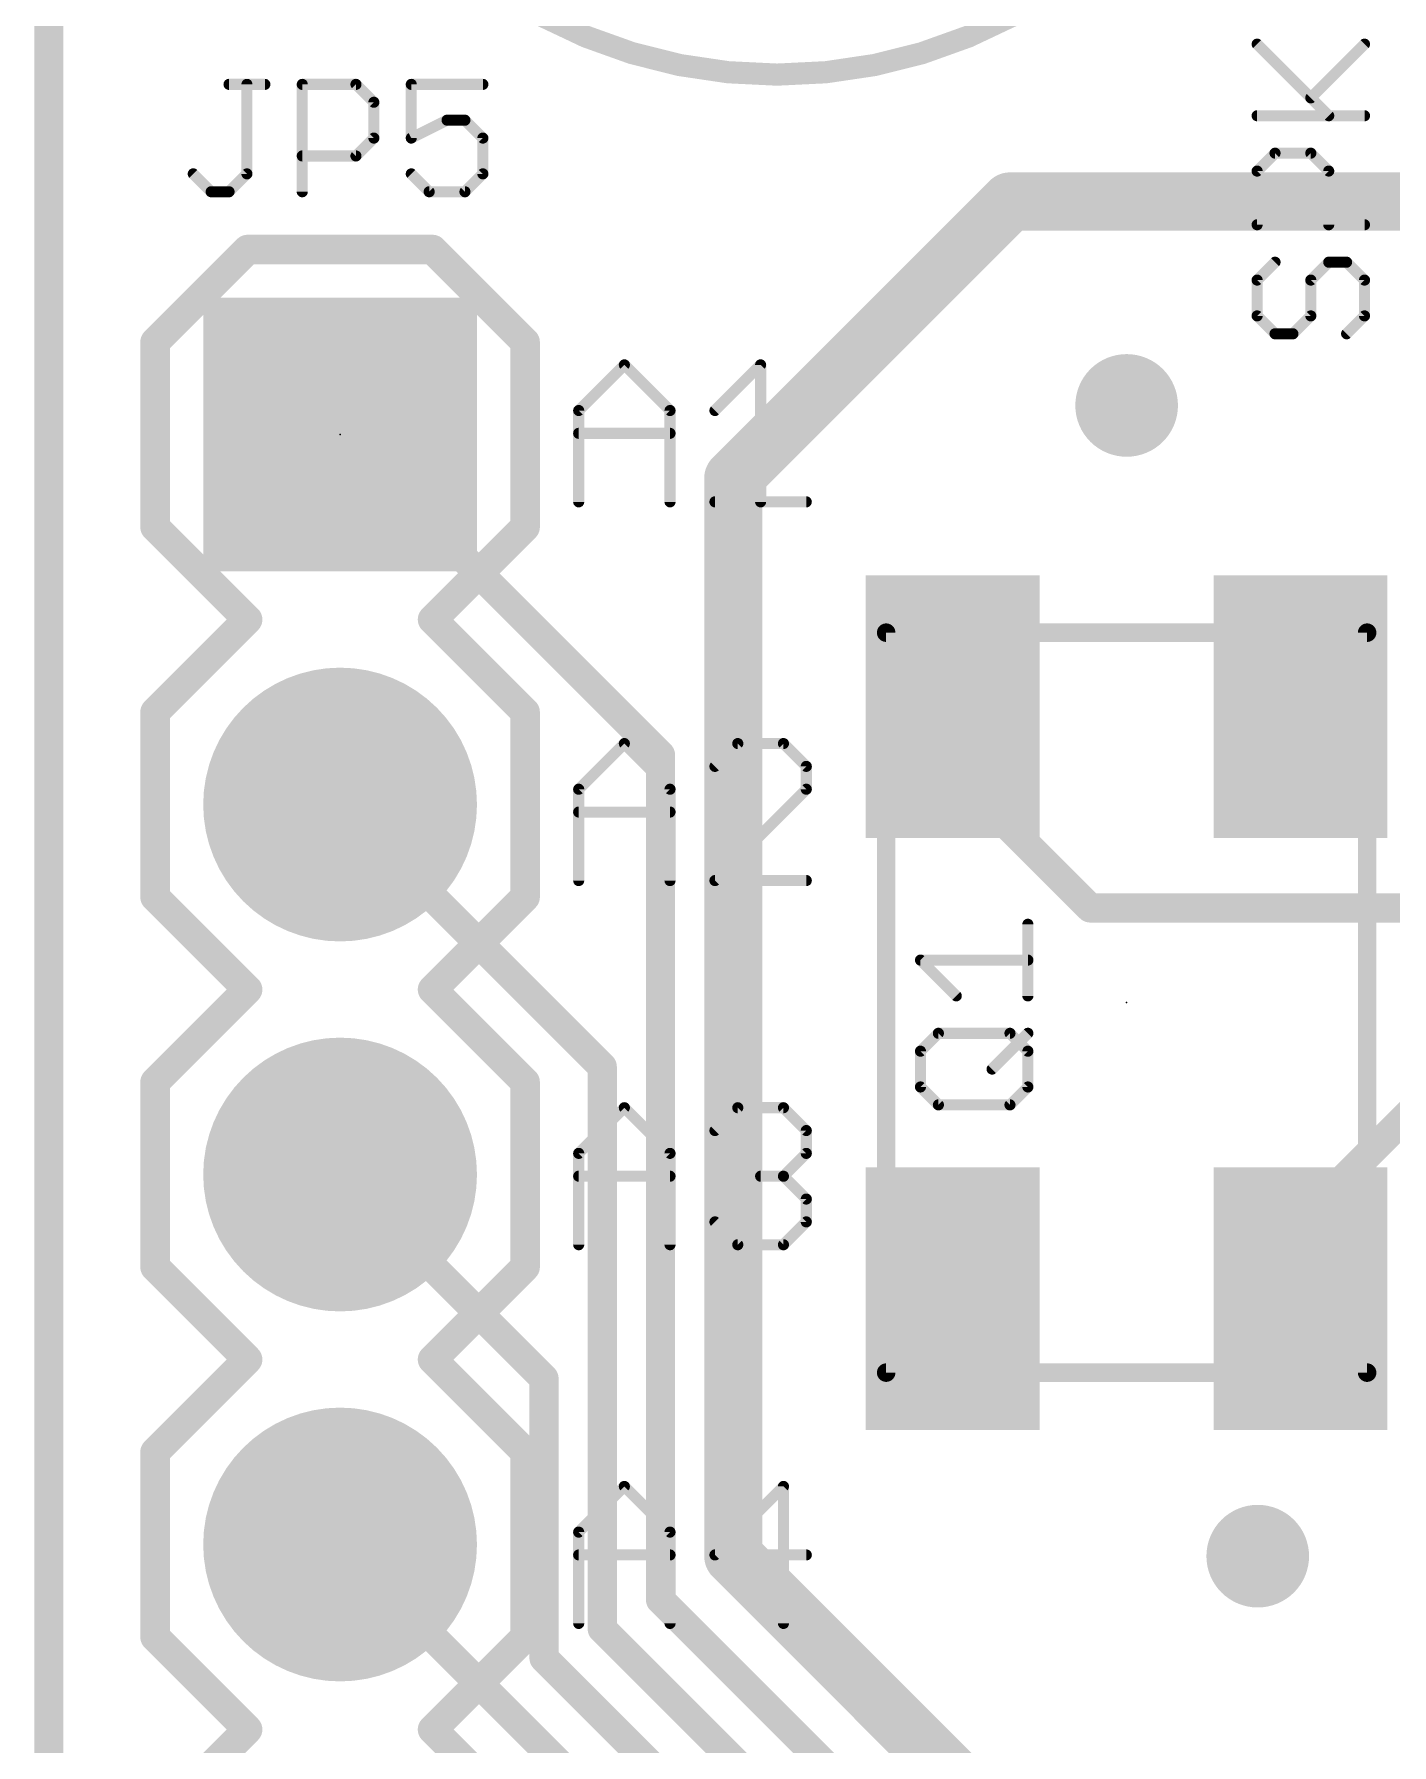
# Model space of a CAD drawing. Extents: x -0.4 to 70.1, y -0.1 to 70.1.
# Drawn here: x -0.1 to 9.22, y 50.11 to 61.85 of the extents above; entities that cross this region are included whole.
import ezdxf

# ---------------------------------------------------------------- set-up
doc = ezdxf.new("R2010")
doc.units = 0
for name, color, linetype in [('1', 22, 'CONTINUOUS'), ('16', 175, 'CONTINUOUS'), ('17', 82, 'CONTINUOUS'), ('18', 82, 'CONTINUOUS'), ('20', 7, 'CONTINUOUS'), ('21', 253, 'CONTINUOUS'), ('23', 7, 'CONTINUOUS'), ('25', 253, 'CONTINUOUS')]:
    doc.layers.add(name, color=color, linetype=linetype)

# ---------------------------------------------------------------- blocks, each defined once
blk = doc.blocks.new('SQUAREP')
blk.add_solid([(-0.5, -0.5), (0.5, -0.5), (-0.5, 0.5), (0.5, 0.5)])
blk = doc.blocks.new('ROUNDP')
at = {"const_width": 0.5}
blk.add_lwpolyline([(0, -0.25, 1), (0, 0.25, 1), (0, -0.25)], format="xyb", dxfattribs=at)
blk = doc.blocks.new('RECT')
blk.add_solid([(-0.5, -0.5), (0.5, -0.5), (-0.5, 0.5), (0.5, 0.5)])
blk = doc.blocks.new('ROUNDV')
at = {"const_width": 0.5}
blk.add_lwpolyline([(0, -0.25, 1), (0, 0.25, 1), (0, -0.25)], format="xyb", dxfattribs=at)

msp = doc.modelspace()

# ---------------------------------------------------------------- linework, layer by layer
at = {"layer": '1'}
for points, const_width in [([(0, 0), (0, 70)], 0.2), ([(4.7, 58.8), (6.6, 60.7)], 0.4), ([(6.6, 60.7), (10.8, 60.7)], 0.4), ([(2, 59.1), (4.2, 56.9)], 0.2), ([(4.7, 51.4), (4.7, 58.8)], 0.4), ([(6.5, 56.7382), (6.2062, 57.232)], 0.2), ([(4.2, 56.9), (4.2, 51.1)], 0.2), ([(6.5, 56.5), (6.5, 56.7382)], 0.2), ([(3.8, 54.76), (2, 56.56)], 0.2), ([(7.15, 55.85), (6.5, 56.5)], 0.2), ([(10.5, 55.85), (7.15, 55.85)], 0.2), ([(3.8, 50.9), (3.8, 54.76)], 0.2), ([(9.35, 54.45), (8.8, 53.9)], 0.2), ([(3.4, 52.62), (2, 54.02)], 0.2), ([(8.8, 53.9), (8.8, 53.5742)], 0.2), ([(8.8, 53.5742), (8.5938, 53.168)], 0.2), ([(3.4, 50.7), (3.4, 52.62)], 0.2), ([(7.58, 45.9), (2, 51.48)], 0.2), ([(6.2, 49.9), (4.7, 51.4)], 0.4), ([(4.2, 51.1), (7.3, 48)], 0.2), ([(7.1, 47.6), (3.8, 50.9)], 0.2), ([(6.9, 47.2), (3.4, 50.7)], 0.2)]:
    msp.add_lwpolyline(points, dxfattribs=dict(at, const_width=const_width))
for points, const_width in [([(6.6, 60.8, 1), (6.6, 60.6)], 0.2), ([(6.6707, 60.6293, 1), (6.5293, 60.7707)], 0.2), ([(2.0354, 59.1354, 1), (1.9646, 59.0646)], 0.1), ([(4.8, 58.8, 1), (4.6, 58.8)], 0.2), ([(4.6293, 58.8707, 1), (4.7707, 58.7293)], 0.2), ([(6.2492, 57.2576, 1), (6.1632, 57.2064)], 0.1), ([(4.25, 56.9, 1), (4.15, 56.9)], 0.1), ([(4.1646, 56.8646, 1), (4.2354, 56.9354)], 0.1), ([(6.55, 56.7382, 1), (6.45, 56.7382)], 0.1), ([(6.457, 56.7126, 1), (6.543, 56.7638)], 0.1), ([(2.0354, 56.5954, 1), (1.9646, 56.5246)], 0.1), ([(6.5354, 56.5354, 1), (6.4646, 56.4646)], 0.1), ([(6.45, 56.5, 1), (6.55, 56.5)], 0.1), ([(7.15, 55.9, 1), (7.15, 55.8)], 0.1), ([(7.1146, 55.8146, 1), (7.1854, 55.8854)], 0.1), ([(3.85, 54.76, 1), (3.75, 54.76)], 0.1), ([(3.7646, 54.7246, 1), (3.8354, 54.7954)], 0.1), ([(2.0354, 54.0554, 1), (1.9646, 53.9846)], 0.1), ([(8.7646, 53.9354, 1), (8.8354, 53.8646)], 0.1), ([(8.85, 53.9, 1), (8.75, 53.9)], 0.1), ([(8.8446, 53.5516, 1), (8.7554, 53.5968)], 0.1), ([(8.75, 53.5742, 1), (8.85, 53.5742)], 0.1), ([(8.5492, 53.1906, 1), (8.6384, 53.1454)], 0.1), ([(3.45, 52.62, 1), (3.35, 52.62)], 0.1), ([(3.3646, 52.5846, 1), (3.4354, 52.6554)], 0.1), ([(2.0354, 51.5154, 1), (1.9646, 51.4446)], 0.1), ([(4.7707, 51.4707, 1), (4.6293, 51.3293)], 0.2), ([(4.6, 51.4, 1), (4.8, 51.4)], 0.2), ([(4.2354, 51.1354, 1), (4.1646, 51.0646)], 0.1), ([(4.15, 51.1, 1), (4.25, 51.1)], 0.1), ([(3.8354, 50.9354, 1), (3.7646, 50.8646)], 0.1), ([(3.75, 50.9, 1), (3.85, 50.9)], 0.1), ([(3.4354, 50.7354, 1), (3.3646, 50.6646)], 0.1), ([(3.35, 50.7, 1), (3.45, 50.7)], 0.1)]:
    msp.add_lwpolyline(points, format="xyb", dxfattribs=dict(at, const_width=const_width))
at = {"layer": '16', "const_width": 0.2}
msp.add_lwpolyline([(0, 0), (0, 70)], dxfattribs=at)
at = {"layer": '20', "const_width": 0.2}
msp.add_lwpolyline([(0, 70), (0, 0)], dxfattribs=at)
at = {"layer": '21'}
for points, const_width in [([(5, 61.571, 1), (5, 68.429, 1), (5, 61.571)], 0.1524), ([(1.365, 60.4208, 1), (1.365, 60.3192)], 0.1016), ([(1.4009, 60.3341, 1), (1.3291, 60.4059)], 0.1016), ([(2.6709, 60.4059, 1), (2.5991, 60.3341)], 0.1016), ([(2.635, 60.3192, 1), (2.635, 60.4208)], 0.1016), ([(0.7808, 59.735, 1), (0.6792, 59.735)], 0.1016), ([(0.6941, 59.7709, 1), (0.7659, 59.6991)], 0.1016), ([(3.3208, 59.735, 1), (3.2192, 59.735)], 0.1016), ([(3.2341, 59.6991, 1), (3.3059, 59.7709)], 0.1016), ([(0.7659, 58.5009, 1), (0.6941, 58.4291)], 0.1016), ([(0.6792, 58.465, 1), (0.7808, 58.465)], 0.1016), ([(3.2192, 58.465, 1), (3.3208, 58.465)], 0.1016), ([(3.3059, 58.4291, 1), (3.2341, 58.5009)], 0.1016), ([(1.4009, 57.7941, 1), (1.3291, 57.8659)], 0.1016), ([(1.3291, 57.7941, 1), (1.4009, 57.8659)], 0.1016), ([(2.6709, 57.8659, 1), (2.5991, 57.7941)], 0.1016), ([(2.5991, 57.8659, 1), (2.6709, 57.7941)], 0.1016), ([(5.749, 57.7718, 1), (5.749, 57.7082)], 0.0635), ([(5.7808, 57.74, 1), (5.7173, 57.74)], 0.0635), ([(9.0828, 57.74, 1), (9.0192, 57.74)], 0.0635), ([(9.051, 57.7082, 1), (9.051, 57.7718)], 0.0635), ([(0.7808, 57.195, 1), (0.6792, 57.195)], 0.1016), ([(0.6941, 57.2309, 1), (0.7659, 57.1591)], 0.1016), ([(3.3208, 57.195, 1), (3.2192, 57.195)], 0.1016), ([(3.2341, 57.1591, 1), (3.3059, 57.2309)], 0.1016), ([(0.7659, 55.9609, 1), (0.6941, 55.8891)], 0.1016), ([(3.3059, 55.8891, 1), (3.2341, 55.9609)], 0.1016), ([(0.6792, 55.925, 1), (0.7808, 55.925)], 0.1016), ([(3.2192, 55.925, 1), (3.3208, 55.925)], 0.1016), ([(6.741, 55.738, 1), (6.7029, 55.738)], 0.0381), ([(5.9981, 55.5057, 1), (5.9712, 55.4788)], 0.0381), ([(5.9847, 55.5113, 1), (5.9847, 55.4732)], 0.0381), ([(6.7219, 55.4732, 1), (6.7219, 55.5113)], 0.0381), ([(1.4009, 55.2541, 1), (1.3291, 55.3259)], 0.1016), ([(1.3291, 55.2541, 1), (1.4009, 55.3259)], 0.1016), ([(2.6709, 55.3259, 1), (2.5991, 55.2541)], 0.1016), ([(2.5991, 55.3259, 1), (2.6709, 55.2541)], 0.1016), ([(6.2169, 55.233, 1), (6.2439, 55.26)], 0.0381), ([(6.7029, 55.2465, 1), (6.741, 55.2465)], 0.0381), ([(6.1075, 55.0086, 1), (6.1075, 54.9705)], 0.0381), ([(6.121, 54.9761, 1), (6.0941, 55.0031)], 0.0381), ([(6.6125, 55.0031, 1), (6.5856, 54.9761)], 0.0381), ([(6.599, 54.9705, 1), (6.599, 55.0086)], 0.0381), ([(6.7354, 54.9761, 1), (6.7084, 55.0031)], 0.0381), ([(5.9712, 54.8802, 1), (5.9981, 54.8532)], 0.0381), ([(6.0037, 54.8667, 1), (5.9656, 54.8667)], 0.0381), ([(6.741, 54.8667, 1), (6.7029, 54.8667)], 0.0381), ([(6.7084, 54.8532, 1), (6.7354, 54.8802)], 0.0381), ([(0.7808, 54.655, 1), (0.6792, 54.655)], 0.1016), ([(0.6941, 54.6909, 1), (0.7659, 54.6191)], 0.1016), ([(3.3208, 54.655, 1), (3.2192, 54.655)], 0.1016), ([(3.2341, 54.6191, 1), (3.3059, 54.6909)], 0.1016), ([(6.4627, 54.7573, 1), (6.4896, 54.7304)], 0.0381), ([(5.9981, 54.6344, 1), (5.9712, 54.6075)], 0.0381), ([(5.9656, 54.621, 1), (6.0037, 54.621)], 0.0381), ([(6.7029, 54.621, 1), (6.741, 54.621)], 0.0381), ([(6.7354, 54.6075, 1), (6.7084, 54.6344)], 0.0381), ([(6.1075, 54.5172, 1), (6.1075, 54.4791)], 0.0381), ([(6.0941, 54.4846, 1), (6.121, 54.5116)], 0.0381), ([(6.5856, 54.5116, 1), (6.6125, 54.4846)], 0.0381), ([(6.599, 54.4791, 1), (6.599, 54.5172)], 0.0381), ([(0.7659, 53.4209, 1), (0.6941, 53.3491)], 0.1016), ([(0.6792, 53.385, 1), (0.7808, 53.385)], 0.1016), ([(3.2192, 53.385, 1), (3.3208, 53.385)], 0.1016), ([(3.3059, 53.3491, 1), (3.2341, 53.4209)], 0.1016), ([(1.4009, 52.7141, 1), (1.3291, 52.7859)], 0.1016), ([(2.6709, 52.7859, 1), (2.5991, 52.7141)], 0.1016), ([(1.3291, 52.7141, 1), (1.4009, 52.7859)], 0.1016), ([(2.5991, 52.7859, 1), (2.6709, 52.7141)], 0.1016), ([(5.749, 52.6918, 1), (5.749, 52.6283)], 0.0635), ([(5.7173, 52.66, 1), (5.7808, 52.66)], 0.0635), ([(9.0192, 52.66, 1), (9.0828, 52.66)], 0.0635), ([(9.051, 52.6283, 1), (9.051, 52.6918)], 0.0635), ([(0.7808, 52.115, 1), (0.6792, 52.115)], 0.1016), ([(0.6941, 52.1509, 1), (0.7659, 52.0791)], 0.1016), ([(3.3208, 52.115, 1), (3.2192, 52.115)], 0.1016), ([(3.2341, 52.0791, 1), (3.3059, 52.1509)], 0.1016), ([(0.7659, 50.8809, 1), (0.6941, 50.8091)], 0.1016), ([(0.6792, 50.845, 1), (0.7808, 50.845)], 0.1016), ([(3.2192, 50.845, 1), (3.3208, 50.845)], 0.1016), ([(3.3059, 50.8091, 1), (3.2341, 50.8809)], 0.1016), ([(1.4009, 50.1741, 1), (1.3291, 50.2459)], 0.1016), ([(1.3291, 50.1741, 1), (1.4009, 50.2459)], 0.1016), ([(2.6709, 50.2459, 1), (2.5991, 50.1741)], 0.1016), ([(2.5991, 50.2459, 1), (2.6709, 50.1741)], 0.1016)]:
    msp.add_lwpolyline(points, format="xyb", dxfattribs=dict(at, const_width=const_width))
for points, const_width in [([(1.365, 60.37), (0.73, 59.735)], 0.2032), ([(2.635, 60.37), (1.365, 60.37)], 0.2032), ([(3.27, 59.735), (2.635, 60.37)], 0.2032), ([(0.73, 58.465), (0.73, 59.735)], 0.2032), ([(3.27, 59.735), (3.27, 58.465)], 0.2032), ([(1.365, 57.83), (0.73, 58.465)], 0.2032), ([(3.27, 58.465), (2.635, 57.83)], 0.2032), ([(0.73, 57.195), (1.365, 57.83)], 0.2032), ([(2.635, 57.83), (3.27, 57.195)], 0.2032), ([(5.749, 52.66), (5.749, 57.74)], 0.127), ([(5.749, 57.74), (9.051, 57.74)], 0.127), ([(9.051, 57.74), (9.051, 52.66)], 0.127), ([(0.73, 55.925), (0.73, 57.195)], 0.2032), ([(3.27, 57.195), (3.27, 55.925)], 0.2032), ([(1.365, 55.29), (0.73, 55.925)], 0.2032), ([(3.27, 55.925), (2.635, 55.29)], 0.2032), ([(6.7219, 55.2465), (6.7219, 55.738)], 0.0762), ([(6.2304, 55.2465), (5.9847, 55.4923)], 0.0762), ([(5.9847, 55.4923), (6.7219, 55.4923)], 0.0762), ([(0.73, 54.655), (1.365, 55.29)], 0.2032), ([(2.635, 55.29), (3.27, 54.655)], 0.2032), ([(5.9847, 54.8667), (6.1075, 54.9896)], 0.0762), ([(6.1075, 54.9896), (6.599, 54.9896)], 0.0762), ([(6.4762, 54.7438), (6.7219, 54.9896)], 0.0762), ([(6.599, 54.9896), (6.7219, 54.8667)], 0.0762), ([(5.9847, 54.621), (5.9847, 54.8667)], 0.0762), ([(6.7219, 54.8667), (6.7219, 54.621)], 0.0762), ([(0.73, 53.385), (0.73, 54.655)], 0.2032), ([(3.27, 54.655), (3.27, 53.385)], 0.2032), ([(6.1075, 54.4981), (5.9847, 54.621)], 0.0762), ([(6.7219, 54.621), (6.599, 54.4981)], 0.0762), ([(6.599, 54.4981), (6.1075, 54.4981)], 0.0762), ([(1.365, 52.75), (0.73, 53.385)], 0.2032), ([(3.27, 53.385), (2.635, 52.75)], 0.2032), ([(1.365, 52.75), (0.73, 52.115)], 0.2032), ([(3.27, 52.115), (2.635, 52.75)], 0.2032), ([(9.051, 52.66), (5.749, 52.66)], 0.127), ([(0.73, 50.845), (0.73, 52.115)], 0.2032), ([(3.27, 52.115), (3.27, 50.845)], 0.2032), ([(1.365, 50.21), (0.73, 50.845)], 0.2032), ([(3.27, 50.845), (2.635, 50.21)], 0.2032), ([(0.73, 49.575), (1.365, 50.21)], 0.2032), ([(2.635, 50.21), (3.27, 49.575)], 0.2032)]:
    msp.add_lwpolyline(points, dxfattribs=dict(at, const_width=const_width))
at = {"layer": '23'}
for p in [(2, 59.1), (7.4, 55.2)]:
    msp.add_point(p, dxfattribs=at)
at = {"layer": '25', "const_width": 0.0381}
for points in [[(8.3093, 61.7937, 1), (8.2824, 61.7667)], [(9.0466, 61.7667, 1), (9.0196, 61.7937)], [(1.2376, 61.5232, 1), (1.2376, 61.4851)], [(1.3796, 61.5041, 1), (1.3415, 61.5041)], [(1.4834, 61.4851, 1), (1.4834, 61.5232)], [(1.7403, 61.5232, 1), (1.7403, 61.4851)], [(1.7594, 61.5041, 1), (1.7213, 61.5041)], [(2.1224, 61.5176, 1), (2.0955, 61.4907)], [(2.1089, 61.4851, 1), (2.1089, 61.5232)], [(2.4887, 61.5232, 1), (2.4887, 61.4851)], [(2.5078, 61.5041, 1), (2.4697, 61.5041)], [(2.9802, 61.4851, 1), (2.9802, 61.5232)], [(2.2509, 61.3813, 1), (2.2128, 61.3813)], [(8.651, 61.4251, 1), (8.678, 61.3981)], [(2.2183, 61.3678, 1), (2.2453, 61.3947)], [(8.2959, 61.3078, 1), (8.2959, 61.2697)], [(8.7739, 61.2753, 1), (8.8008, 61.3022)], [(9.0331, 61.2697, 1), (9.0331, 61.3078)], [(2.7345, 61.2774, 1), (2.7345, 61.2393)], [(2.743, 61.2413, 1), (2.726, 61.2754)], [(2.8708, 61.2719, 1), (2.8439, 61.2449)], [(2.8573, 61.2393, 1), (2.8573, 61.2774)], [(2.2128, 61.1355, 1), (2.2509, 61.1355)], [(2.2453, 61.122, 1), (2.2183, 61.149)], [(2.4802, 61.1526, 1), (2.4973, 61.1185)], [(2.4697, 61.1355, 1), (2.5078, 61.1355)], [(2.9993, 61.1355, 1), (2.9612, 61.1355)], [(2.9667, 61.122, 1), (2.9937, 61.149)], [(8.4187, 61.0509, 1), (8.4187, 61.0128)], [(8.4322, 61.0183, 1), (8.4053, 61.0453)], [(8.678, 61.0453, 1), (8.651, 61.0183)], [(8.6645, 61.0128, 1), (8.6645, 61.0509)], [(1.7403, 61.0317, 1), (1.7403, 60.9936)], [(2.0955, 61.0261, 1), (2.1224, 60.9992)], [(2.1089, 60.9936, 1), (2.1089, 61.0317)], [(1.0054, 60.9032, 1), (0.9784, 60.8763)], [(1.3415, 60.8898, 1), (1.3796, 60.8898)], [(1.374, 60.8763, 1), (1.347, 60.9032)], [(2.5022, 60.9032, 1), (2.4753, 60.8763)], [(2.9612, 60.8898, 1), (2.9993, 60.8898)], [(2.9937, 60.8763, 1), (2.9667, 60.9032)], [(8.3149, 60.9089, 1), (8.2768, 60.9089)], [(8.2824, 60.9224, 1), (8.3093, 60.8955)], [(8.8064, 60.9089, 1), (8.7683, 60.9089)], [(8.7739, 60.8955, 1), (8.8008, 60.9224)], [(1.1148, 60.7859, 1), (1.1148, 60.7478)], [(1.1013, 60.7534, 1), (1.1282, 60.7804)], [(1.2242, 60.7804, 1), (1.2511, 60.7534)], [(1.2376, 60.7478, 1), (1.2376, 60.7859)], [(1.7213, 60.7669, 1), (1.7594, 60.7669)], [(2.6116, 60.7859, 1), (2.6116, 60.7478)], [(2.5981, 60.7534, 1), (2.6251, 60.7804)], [(2.8439, 60.7804, 1), (2.8708, 60.7534)], [(2.8573, 60.7478, 1), (2.8573, 60.7859)], [(8.2768, 60.5403, 1), (8.3149, 60.5403)], [(8.2959, 60.5594, 1), (8.2959, 60.5213)], [(8.7683, 60.5403, 1), (8.8064, 60.5403)], [(9.0331, 60.5213, 1), (9.0331, 60.5594)], [(8.4322, 60.2699, 1), (8.4053, 60.2969)], [(8.7874, 60.3024, 1), (8.7874, 60.2643)], [(8.8008, 60.2699, 1), (8.7739, 60.2969)], [(8.9237, 60.2969, 1), (8.8968, 60.2699)], [(8.9102, 60.2643, 1), (8.9102, 60.3024)], [(8.3149, 60.1605, 1), (8.2768, 60.1605)], [(8.2824, 60.174, 1), (8.3093, 60.147)], [(8.6835, 60.1605, 1), (8.6454, 60.1605)], [(8.651, 60.174, 1), (8.678, 60.147)], [(9.0522, 60.1605, 1), (9.0141, 60.1605)], [(9.0196, 60.147, 1), (9.0466, 60.174)], [(8.2768, 59.9148, 1), (8.3149, 59.9148)], [(8.3093, 59.9282, 1), (8.2824, 59.9013)], [(8.6454, 59.9148, 1), (8.6835, 59.9148)], [(8.678, 59.9013, 1), (8.651, 59.9282)], [(9.0141, 59.9148, 1), (9.0522, 59.9148)], [(9.0466, 59.9013, 1), (9.0196, 59.9282)], [(8.4187, 59.811, 1), (8.4187, 59.7729)], [(8.4053, 59.7784, 1), (8.4322, 59.8054)], [(8.5281, 59.8054, 1), (8.5551, 59.7784)], [(8.5416, 59.7729, 1), (8.5416, 59.811)], [(8.8968, 59.8054, 1), (8.9237, 59.7784)], [(3.9651, 59.5922, 1), (3.9382, 59.5652)], [(3.9651, 59.5652, 1), (3.9382, 59.5922)], [(4.9062, 59.5787, 1), (4.8681, 59.5787)], [(4.9006, 59.5652, 1), (4.8737, 59.5922)], [(3.6572, 59.2652, 1), (3.6191, 59.2652)], [(3.6246, 59.2786, 1), (3.6516, 59.2517)], [(4.2842, 59.2652, 1), (4.2461, 59.2652)], [(4.2517, 59.2517, 1), (4.2786, 59.2786)], [(4.5601, 59.2786, 1), (4.5871, 59.2517)], [(3.6381, 59.1275, 1), (3.6381, 59.0894)], [(4.2652, 59.0894, 1), (4.2652, 59.1275)], [(3.6191, 58.6381, 1), (3.6572, 58.6381)], [(4.2461, 58.6381, 1), (4.2842, 58.6381)], [(4.5736, 58.6572, 1), (4.5736, 58.6191)], [(4.8681, 58.6381, 1), (4.9062, 58.6381)], [(5.2007, 58.6191, 1), (5.2007, 58.6572)], [(3.9651, 56.9922, 1), (3.9382, 56.9652)], [(3.9651, 56.9652, 1), (3.9382, 56.9922)], [(4.7304, 56.9978, 1), (4.7304, 56.9597)], [(4.7439, 56.9652, 1), (4.7169, 56.9922)], [(5.0574, 56.9922, 1), (5.0304, 56.9652)], [(5.0439, 56.9597, 1), (5.0439, 56.9978)], [(4.5601, 56.8354, 1), (4.5871, 56.8085)], [(5.2197, 56.8219, 1), (5.1816, 56.8219)], [(5.1872, 56.8085, 1), (5.2142, 56.8354)], [(3.6572, 56.6652, 1), (3.6191, 56.6652)], [(3.6246, 56.6786, 1), (3.6516, 56.6517)], [(4.2842, 56.6652, 1), (4.2461, 56.6652)], [(4.2517, 56.6517, 1), (4.2786, 56.6786)], [(5.1816, 56.6652, 1), (5.2197, 56.6652)], [(5.2142, 56.6517, 1), (5.1872, 56.6786)], [(3.6381, 56.5275, 1), (3.6381, 56.4894)], [(4.2652, 56.4894, 1), (4.2652, 56.5275)], [(3.6191, 56.0381, 1), (3.6572, 56.0381)], [(4.2461, 56.0381, 1), (4.2842, 56.0381)], [(4.5736, 56.0572, 1), (4.5736, 56.0191)], [(4.5601, 56.0516, 1), (4.5871, 56.0246)], [(5.2007, 56.0191, 1), (5.2007, 56.0572)], [(3.9651, 54.4922, 1), (3.9382, 54.4652)], [(3.9651, 54.4652, 1), (3.9382, 54.4922)], [(4.7304, 54.4978, 1), (4.7304, 54.4597)], [(4.7439, 54.4652, 1), (4.7169, 54.4922)], [(5.0574, 54.4922, 1), (5.0304, 54.4652)], [(5.0439, 54.4597, 1), (5.0439, 54.4978)], [(4.5601, 54.3354, 1), (4.5871, 54.3085)], [(5.2197, 54.3219, 1), (5.1816, 54.3219)], [(5.1872, 54.3085, 1), (5.2142, 54.3354)], [(3.6572, 54.1652, 1), (3.6191, 54.1652)], [(3.6246, 54.1786, 1), (3.6516, 54.1517)], [(4.2842, 54.1652, 1), (4.2461, 54.1652)], [(4.2517, 54.1517, 1), (4.2786, 54.1786)], [(5.1816, 54.1652, 1), (5.2197, 54.1652)], [(5.2142, 54.1517, 1), (5.1872, 54.1786)], [(3.6381, 54.0275, 1), (3.6381, 53.9894)], [(4.2652, 53.9894, 1), (4.2652, 54.0275)], [(4.8872, 54.0275, 1), (4.8872, 53.9894)], [(5.0574, 54.0219, 1), (5.0304, 53.9949)], [(5.0304, 54.0219, 1), (5.0574, 53.9949)], [(5.0439, 53.9894, 1), (5.0439, 54.0275)], [(5.2197, 53.8516, 1), (5.1816, 53.8516)], [(5.1872, 53.8382, 1), (5.2142, 53.8651)], [(4.5871, 53.7083, 1), (4.5601, 53.6814)], [(5.1816, 53.6949, 1), (5.2197, 53.6949)], [(5.2142, 53.6814, 1), (5.1872, 53.7083)], [(3.6191, 53.5381, 1), (3.6572, 53.5381)], [(4.2461, 53.5381, 1), (4.2842, 53.5381)], [(4.7304, 53.5572, 1), (4.7304, 53.5191)], [(4.7169, 53.5246, 1), (4.7439, 53.5516)], [(5.0304, 53.5516, 1), (5.0574, 53.5246)], [(5.0439, 53.5191, 1), (5.0439, 53.5572)], [(3.9651, 51.8922, 1), (3.9382, 51.8652)], [(3.9651, 51.8652, 1), (3.9382, 51.8922)], [(5.063, 51.8787, 1), (5.0249, 51.8787)], [(5.0574, 51.8652, 1), (5.0304, 51.8922)], [(3.6572, 51.5652, 1), (3.6191, 51.5652)], [(3.6246, 51.5786, 1), (3.6516, 51.5517)], [(4.2842, 51.5652, 1), (4.2461, 51.5652)], [(4.2517, 51.5517, 1), (4.2786, 51.5786)], [(3.6381, 51.4275, 1), (3.6381, 51.3894)], [(4.2652, 51.3894, 1), (4.2652, 51.4275)], [(4.5736, 51.4275, 1), (4.5736, 51.3894)], [(4.5601, 51.4219, 1), (4.5871, 51.3949)], [(5.2007, 51.3894, 1), (5.2007, 51.4275)], [(3.6191, 50.9381, 1), (3.6572, 50.9381)], [(4.2461, 50.9381, 1), (4.2842, 50.9381)], [(5.0249, 50.9381, 1), (5.063, 50.9381)]]:
    msp.add_lwpolyline(points, format="xyb", dxfattribs=at)
at = {"layer": '25', "const_width": 0.0762}
for points in [[(8.7874, 61.2887), (8.2959, 61.7802)], [(8.6645, 61.4116), (9.0331, 61.7802)], [(1.2376, 61.5041), (1.4834, 61.5041)], [(1.3605, 60.8898), (1.3605, 61.5041)], [(1.7403, 60.7669), (1.7403, 61.5041)], [(1.7403, 61.5041), (2.1089, 61.5041)], [(2.1089, 61.5041), (2.2318, 61.3813)], [(2.9802, 61.5041), (2.4887, 61.5041)], [(2.4887, 61.5041), (2.4887, 61.1355)], [(2.2318, 61.3813), (2.2318, 61.1355)], [(8.2959, 61.2887), (9.0331, 61.2887)], [(2.4887, 61.1355), (2.7345, 61.2584)], [(2.7345, 61.2584), (2.8573, 61.2584)], [(2.8573, 61.2584), (2.9802, 61.1355)], [(2.2318, 61.1355), (2.1089, 61.0126)], [(2.9802, 61.1355), (2.9802, 60.8898)], [(8.2959, 60.9089), (8.4187, 61.0318)], [(8.4187, 61.0318), (8.6645, 61.0318)], [(8.6645, 61.0318), (8.7874, 60.9089)], [(2.1089, 61.0126), (1.7403, 61.0126)], [(0.9919, 60.8898), (1.1148, 60.7669)], [(1.2376, 60.7669), (1.3605, 60.8898)], [(2.6116, 60.7669), (2.4887, 60.8898)], [(2.9802, 60.8898), (2.8573, 60.7669)], [(8.2959, 60.5403), (8.2959, 60.9089)], [(8.7874, 60.9089), (8.7874, 60.5403)], [(1.1148, 60.7669), (1.2376, 60.7669)], [(2.8573, 60.7669), (2.6116, 60.7669)], [(9.0331, 60.5403), (8.2959, 60.5403)], [(8.4187, 60.2834), (8.2959, 60.1605)], [(8.6645, 60.1605), (8.7874, 60.2834)], [(8.7874, 60.2834), (8.9102, 60.2834)], [(8.9102, 60.2834), (9.0331, 60.1605)], [(8.2959, 60.1605), (8.2959, 59.9148)], [(8.6645, 59.9148), (8.6645, 60.1605)], [(9.0331, 60.1605), (9.0331, 59.9148)], [(8.2959, 59.9148), (8.4187, 59.7919)], [(8.5416, 59.7919), (8.6645, 59.9148)], [(9.0331, 59.9148), (8.9102, 59.7919)], [(8.4187, 59.7919), (8.5416, 59.7919)], [(3.6381, 59.2652), (3.9516, 59.5787)], [(3.9516, 59.5787), (4.2652, 59.2652)], [(4.5736, 59.2652), (4.8872, 59.5787)], [(4.8872, 59.5787), (4.8872, 58.6381)], [(3.6381, 58.6381), (3.6381, 59.2652)], [(4.2652, 59.2652), (4.2652, 58.6381)], [(3.6381, 59.1084), (4.2652, 59.1084)], [(4.5736, 58.6381), (5.2007, 58.6381)], [(3.6381, 56.6652), (3.9516, 56.9787)], [(3.9516, 56.9787), (4.2652, 56.6652)], [(4.7304, 56.9787), (4.5736, 56.8219)], [(5.0439, 56.9787), (4.7304, 56.9787)], [(5.2007, 56.8219), (5.0439, 56.9787)], [(5.2007, 56.6652), (5.2007, 56.8219)], [(3.6381, 56.0381), (3.6381, 56.6652)], [(4.2652, 56.6652), (4.2652, 56.0381)], [(4.5736, 56.0381), (5.2007, 56.6652)], [(3.6381, 56.5084), (4.2652, 56.5084)], [(5.2007, 56.0381), (4.5736, 56.0381)], [(3.6381, 54.1652), (3.9516, 54.4787)], [(3.9516, 54.4787), (4.2652, 54.1652)], [(4.5736, 54.3219), (4.7304, 54.4787)], [(4.7304, 54.4787), (5.0439, 54.4787)], [(5.0439, 54.4787), (5.2007, 54.3219)], [(5.2007, 54.3219), (5.2007, 54.1652)], [(3.6381, 53.5381), (3.6381, 54.1652)], [(4.2652, 54.1652), (4.2652, 53.5381)], [(5.2007, 54.1652), (5.0439, 54.0084)], [(3.6381, 54.0084), (4.2652, 54.0084)], [(5.0439, 54.0084), (4.8872, 54.0084)], [(5.0439, 54.0084), (5.2007, 53.8516)], [(5.2007, 53.8516), (5.2007, 53.6949)], [(4.7304, 53.5381), (4.5736, 53.6949)], [(5.2007, 53.6949), (5.0439, 53.5381)], [(5.0439, 53.5381), (4.7304, 53.5381)], [(3.6381, 51.5652), (3.9516, 51.8787)], [(3.9516, 51.8787), (4.2652, 51.5652)], [(5.0439, 51.8787), (4.5736, 51.4084)], [(5.0439, 50.9381), (5.0439, 51.8787)], [(3.6381, 50.9381), (3.6381, 51.5652)], [(4.2652, 51.5652), (4.2652, 50.9381)], [(3.6381, 51.4084), (4.2652, 51.4084)], [(4.5736, 51.4084), (5.2007, 51.4084)]]:
    msp.add_lwpolyline(points, dxfattribs=at)

# ---------------------------------------------------------------- block references
at = {"layer": '1', "xscale": 1.8034, "yscale": 1.1938, "rotation": 90}
for p in [(6.2062, 57.232), (8.5938, 57.232), (6.2062, 53.168), (8.5938, 53.168)]:
    msp.add_blockref('RECT', p, dxfattribs=at)
at = {"layer": '17', "xscale": 1.8796, "yscale": 1.8796}
for name, p in [('SQUAREP', (2, 59.1)), ('SQUAREP', (2, 59.1)), ('ROUNDP', (2, 56.56)), ('ROUNDP', (2, 56.56)), ('ROUNDP', (2, 54.02)), ('ROUNDP', (2, 54.02)), ('ROUNDP', (2, 51.48)), ('ROUNDP', (2, 51.48))]:
    msp.add_blockref(name, p, dxfattribs=at)
at = {"layer": '18', "xscale": 0.7048, "yscale": 0.7048}
for p in [(7.4, 59.3), (7.4, 59.3), (8.3, 51.4), (8.3, 51.4)]:
    msp.add_blockref('ROUNDV', p, dxfattribs=at)

doc.saveas('drawing.dxf')
